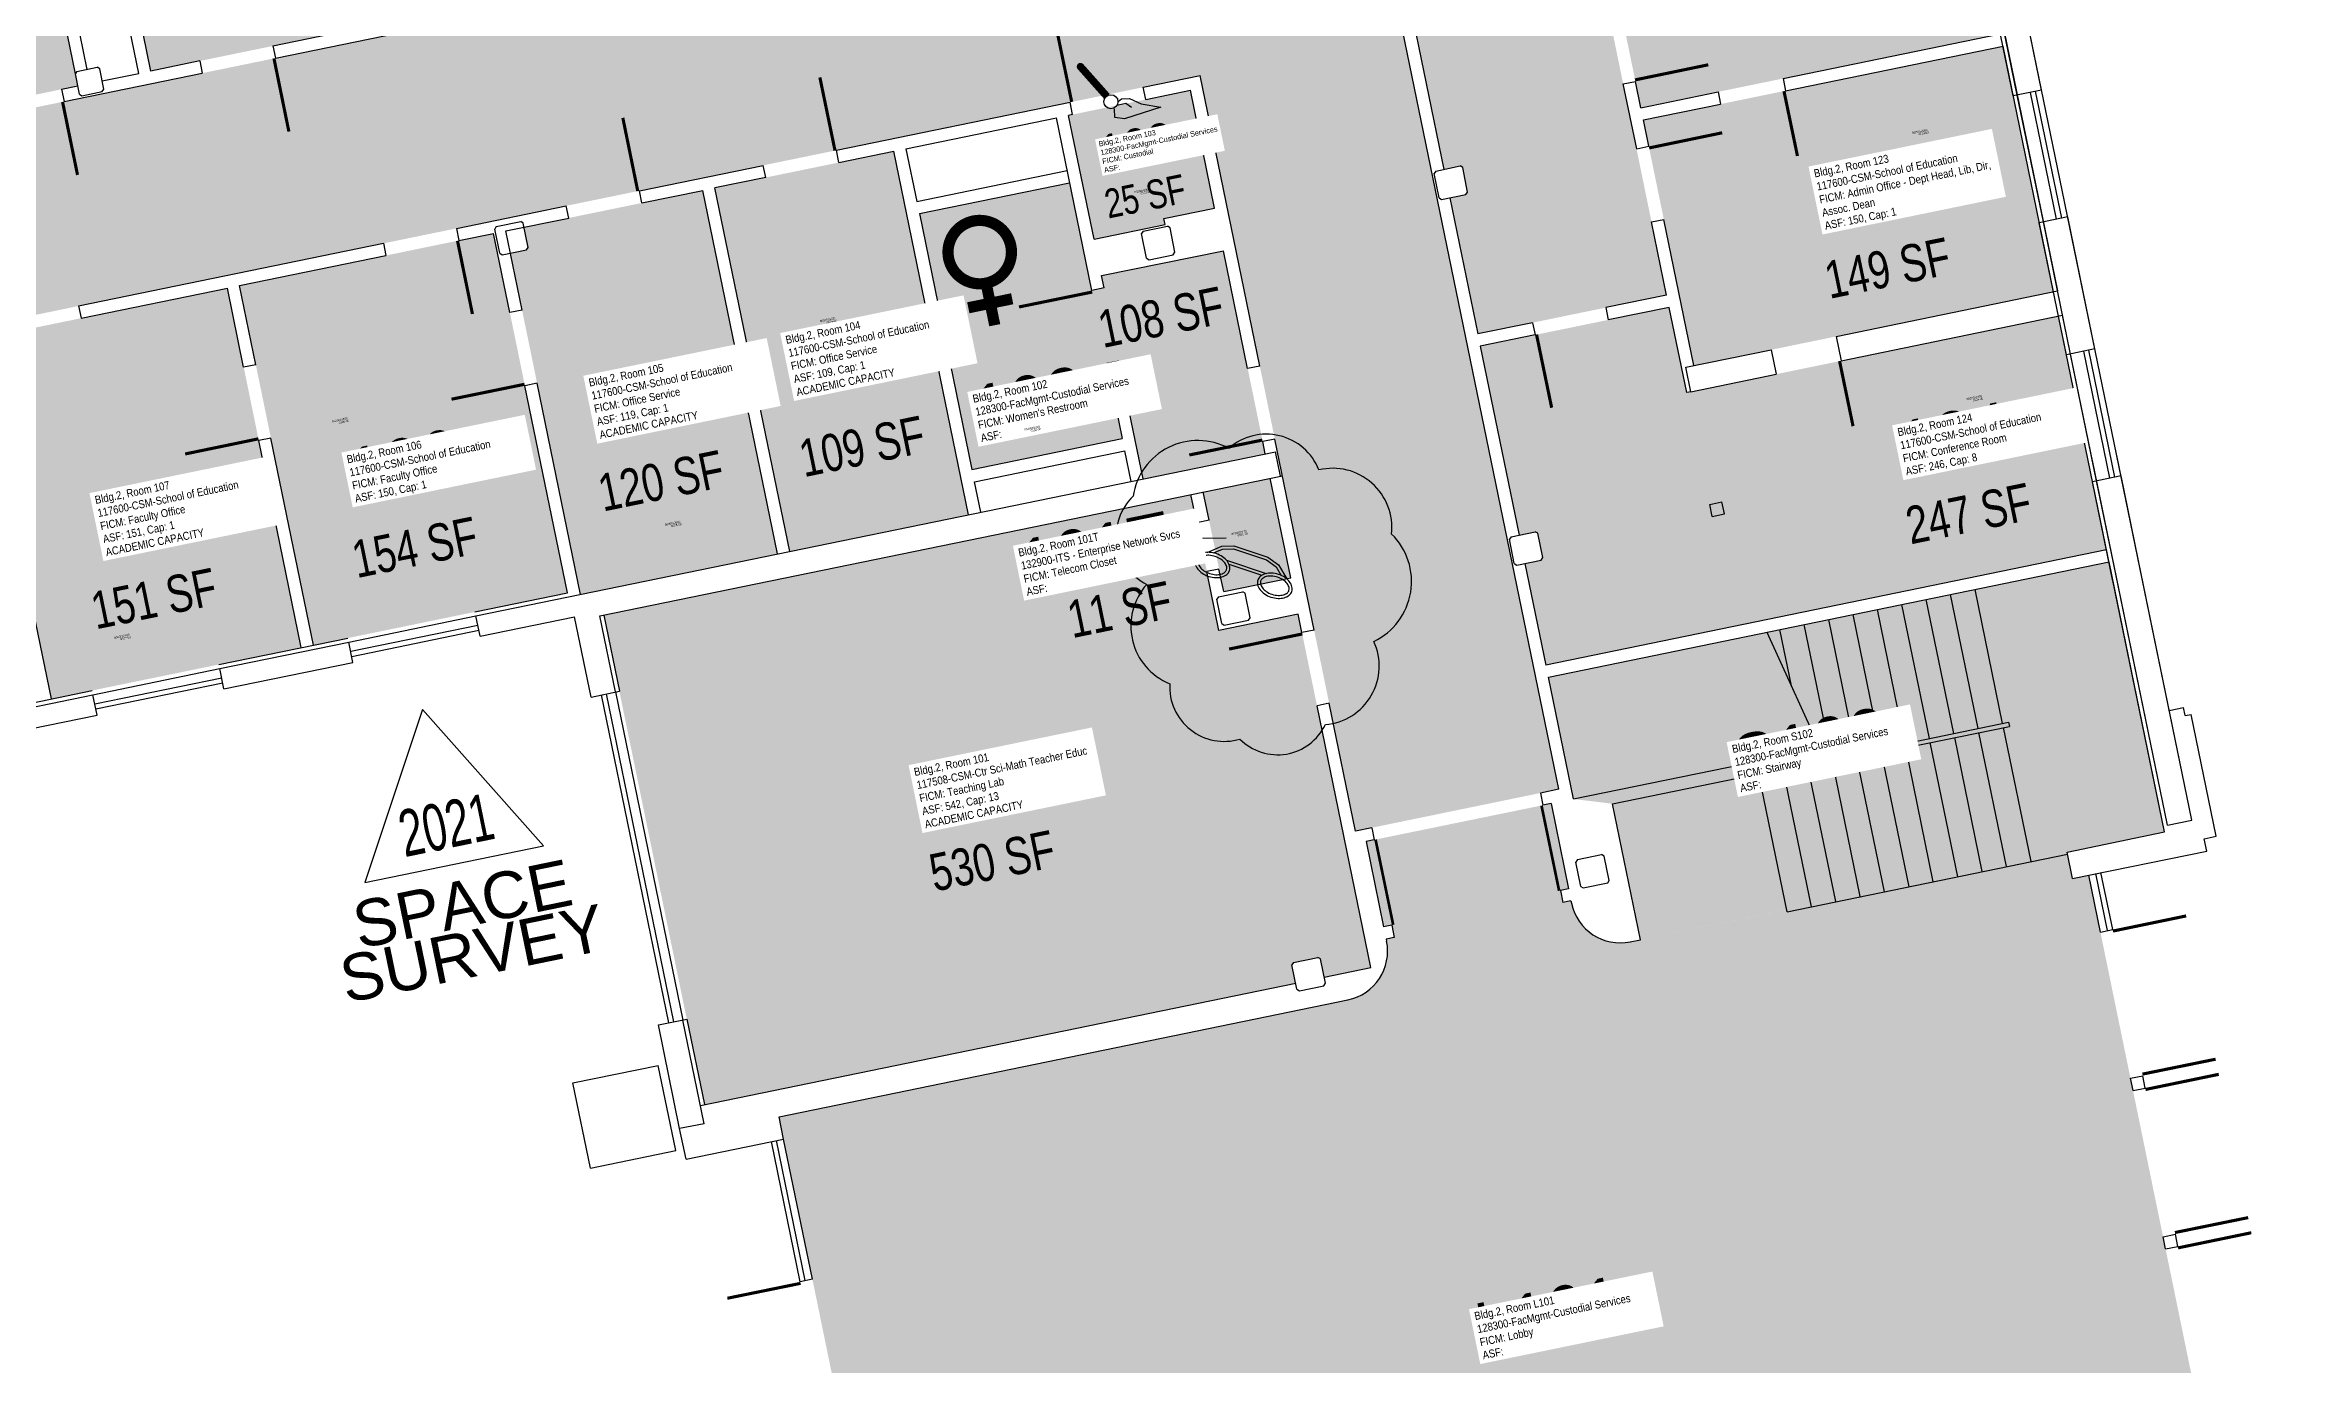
# Model space of a CAD drawing. Header units: inches. Extents: x 69199082 to 69201221, y 27671868 to 27674903.
# Drawn here: x 69199841 to 69200920, y 27673444 to 27674080 of the extents above; entities that cross this region are included whole.
import ezdxf
from ezdxf.enums import TextEntityAlignment as Align

# ---------------------------------------------------------------- set-up
doc = ezdxf.new("R2010")
doc.units = ezdxf.units.IN
doc.header["$LTSCALE"] = 100
doc.header["$MEASUREMENT"] = 0
doc.layers.get('0').update_dxf_attribs({"linetype": 'CONTINUOUS'})
for name, color, linetype in [('A-DOOR', 2, 'CONTINUOUS'), ('A-FLOR', 3, 'CONTINUOUS'), ('A-GLAZ', 1, 'CONTINUOUS'), ('A-IDEN-ICON', 4, 'CONTINUOUS'), ('A-IDEN-RNUM', 7, 'CONTINUOUS'), ('A-IDEN-SNUM', 4, 'CONTINUOUS'), ('A-IDEN-VNUM', 4, 'CONTINUOUS'), ('A-REV', 1, 'CONTINUOUS'), ('A-SITE', 3, 'CONTINUOUS'), ('A-WALL', 5, 'CONTINUOUS'), ('AREA-TEXT', 3, 'CONTINUOUS'), ('Rooms-Division-Color', 7, 'CONTINUOUS'), ('Rooms-Information', 7, 'CONTINUOUS')]:
    doc.layers.add(name, color=color, linetype=linetype)
doc.styles.add('Arial', font='arial.ttf')
doc.styles.add('CP_AREA', font='arial.ttf', dxfattribs={"height": 15})
doc.styles.add('CP_ROOMSNUMBER', font='arial.ttf', dxfattribs={"height": 1})
doc.styles.add('CP_ROOMVNUMBER', font='arial.ttf', dxfattribs={"width": 0.85, "height": 0.075})

# ---------------------------------------------------------------- blocks, each defined once
blk = doc.blocks.new('CPWOMEN')
at = {"const_width": 0.015}
blk.add_lwpolyline([(-0.0375, 0, 1), (0.0475, 0, 1)], format="xyb", close=True, dxfattribs=at)
for points in [[(0.005, -0.04), (0.005, -0.1)], [(-0.025, -0.07), (0.035, -0.07)]]:
    blk.add_lwpolyline(points, dxfattribs=at)
blk = doc.blocks.new('CPCUST')
for p, q in [((0.0262, -0.0408), (0.0446, -0.0406)), ((0.0297, -0.0341), (0.0376, -0.0302)), ((0.0376, -0.0302), (0.0533, -0.0324)), ((0.0446, -0.0406), (0.0543, -0.0505)), ((0.0533, -0.0324), (0.0745, -0.0479)), ((0.0171, -0.0639), (0.02, -0.0466)), ((0.0358, -0.0705), (0.0171, -0.0639)), ((0.1117, -0.0625), (0.0358, -0.0705)), ((0.0745, -0.0479), (0.1117, -0.0625))]:
    blk.add_line(p, q)
at = {"const_width": 0.015}
blk.add_lwpolyline([(-0.03, 0.05), (0.01, -0.0193)], dxfattribs=at)
at = {"const_width": 0.0075}
blk.add_lwpolyline([(-0.0332, 0.0481, 1), (-0.0268, 0.0519, 1)], format="xyb", close=True, dxfattribs=at)
blk.add_circle((0.0158, -0.0313), 0.0141)
blk = doc.blocks.new('Cpphone')
at = {"color": 0, "linetype": 'ByBlock'}
for p, q in [((0.0096, 0.0252), (-0.0196, -0.0252)), ((0.0169, 0.0279), (-0.0182, -0.0329))]:
    blk.add_line(p, q, dxfattribs=at)
for points in [[(0.0288, 0.0786, 0.139889), (0.0216, 0.0804, 0.107118), (0.0122, 0.0781, 0.079812), (0.0039, 0.0722, 0.067459), (-0.0035, 0.0626, 0.067459), (-0.008, 0.0515, 0.079812), (-0.009, 0.0413, 0.107118), (-0.0064, 0.032, 0.139889), (-0.0012, 0.0267, 0.139889), (0.0061, 0.0248, 0.107118), (0.0155, 0.0272, 0.079812), (0.0238, 0.0331, 0.067459), (0.0312, 0.0426, 0.067459), (0.0357, 0.0538, 0.079812), (0.0367, 0.0639, 0.107118), (0.034, 0.0732, 0.139889)], [(0.0263, 0.0743, 0.139889), (0.0218, 0.0754, 0.107118), (0.0144, 0.0736, 0.079812), (0.0074, 0.0686, 0.067459), (0.0008, 0.0601, 0.067459), (-0.0032, 0.0502, 0.079812), (-0.004, 0.0417, 0.107118), (-0.0019, 0.0344, 0.139889), (0.0013, 0.031, 0.139889), (0.0059, 0.0298, 0.107118), (0.0133, 0.0317, 0.079812), (0.0203, 0.0367, 0.067459), (0.0268, 0.0451, 0.067459), (0.0309, 0.055, 0.079812), (0.0317, 0.0636, 0.107118), (0.0296, 0.0709, 0.139889)], [(-0.0262, -0.0167, 0.139889), (-0.0334, -0.0148, 0.107118), (-0.0428, -0.0172, 0.079812), (-0.0511, -0.0231, 0.067459), (-0.0585, -0.0326, 0.067459), (-0.063, -0.0438, 0.079812), (-0.064, -0.0539, 0.107118), (-0.0614, -0.0632, 0.139889), (-0.0562, -0.0686, 0.139889), (-0.0489, -0.0704, 0.107118), (-0.0395, -0.0681, 0.079812), (-0.0312, -0.0622, 0.067459), (-0.0238, -0.0526, 0.067459), (-0.0193, -0.0415, 0.079812), (-0.0183, -0.0313, 0.107118), (-0.021, -0.022, 0.139889)], [(-0.0287, -0.021, 0.139889), (-0.0332, -0.0198, 0.107118), (-0.0406, -0.0217, 0.079812), (-0.0476, -0.0267, 0.067459), (-0.0542, -0.0351, 0.067459), (-0.0582, -0.045, 0.079812), (-0.059, -0.0536, 0.107118), (-0.0569, -0.0609, 0.139889), (-0.0537, -0.0643, 0.139889), (-0.0491, -0.0654, 0.107118), (-0.0417, -0.0636, 0.079812), (-0.0347, -0.0586, 0.067459), (-0.0282, -0.0501, 0.067459), (-0.0241, -0.0402, 0.079812), (-0.0233, -0.0317, 0.107118), (-0.0254, -0.0244, 0.139889)]]:
    blk.add_lwpolyline(points, format="xyb", close=True, dxfattribs=at)
for points in [[(0.0364, 0.0572), (0.0417, 0.0308), (0.0382, 0.0108), (0.0082, -0.0411), (-0.0083, -0.0558), (-0.0338, -0.0645)], [(0.0334, 0.047), (0.0366, 0.0307), (0.0334, 0.0126), (0.0043, -0.0379), (-0.0109, -0.0514), (-0.0265, -0.0567)]]:
    blk.add_lwpolyline(points, dxfattribs=at)
blk = doc.blocks.new('Space Revision')
at = {"layer": 'A-REV', "transparency": 16777216}
blk.add_lwpolyline([(0, 2.538), (-1.465, 0), (1.465, 0)], close=True, dxfattribs=at)
at = {"layer": 'A-REV', "transparency": 16777216, "insert": (0, -0.274), "char_height": 0.75, "attachment_point": 2, "line_spacing_factor": 0.65, "style": 'Arial'}
blk.add_mtext_dynamic_manual_height_columns('SPACE\\PSURVEY', width=1.2391, gutter_width=0.0182, heights=[0], dxfattribs=at)
at = {"layer": 'A-REV', "style": 'Arial', "flags": 1}
blk.add_attdef('UPDATES', text='', height=0.75, dxfattribs=at).set_placement((1.499, 1.084), align=Align.TOP_LEFT)
at = {"layer": 'A-REV', "transparency": 16777216, "style": 'Arial', "width": 0.65}
blk.add_attdef('YEAR', text='', height=0.75, dxfattribs=at).set_placement((0, 0.646), align=Align.MIDDLE_CENTER)

msp = doc.modelspace()

# ---------------------------------------------------------------- hatches: boundary and pattern name
at = {"layer": 'Rooms-Division-Color', "true_color": 0xadadad}
for points in [[(69200472.8, 27673700.7), (69200260, 27674736.1), (69200358, 27674756.2), (69200570.8, 27673720.9)], [(69199218.4, 27673922.7), (69200378.2, 27674161.1), (69200397.9, 27674065.1), (69199238.2, 27673826.7)], [(69200334.5, 27674045.9), (69200393.3, 27674058), (69200404.9, 27674001.2), (69200380.4, 27673996.2), (69200381, 27673993.2), (69200346.8, 27673986.2)], [(69200345.7, 27673961.5), (69200351.6, 27673962.7), (69200350.4, 27673968.6), (69200409.2, 27673980.6), (69200429.3, 27673882.7), (69200370.5, 27673870.6), (69200358.8, 27673927.4), (69200353, 27673926.2), (69200360.4, 27673890), (69200287.9, 27673875.1), (69200262.6, 27673998.5), (69200335, 27674013.4)], [(69200399.4, 27673864.3), (69200409.3, 27673816.3), (69200441.6, 27673822.9), (69200431.7, 27673870.9)], [(69200565.8, 27673775), (69200836.1, 27673830.5), (69200862.9, 27673700.3), (69200610.2, 27673648.3), (69200596.7, 27673713.9), (69200577.9, 27673716.2)]]:
    msp.add_hatch(color=253, dxfattribs=at).paths.add_polyline_path(points)
at = {"layer": 'Rooms-Division-Color', "true_color": 0xffe090}
for points in [[(69199828.1, 27674349.2), (69199550.9, 27674292.2), (69199609, 27674009.1), (69199676.6, 27674023), (69199675.4, 27674028.9), (69199676.2, 27674030.1), (69199686, 27674032.1), (69199687.2, 27674031.3), (69199688.4, 27674025.4), (69199856.9, 27674060.1), (69199855.7, 27674065.9), (69199854, 27674074.2), (69199849.6, 27674095.3), (69199846.4, 27674110.9), (69199843.6, 27674124.7), (69199873, 27674130.8)], [(69200463.5, 27674272.6), (69200554.6, 27674291.3), (69200622.8, 27673959.2), (69200531.8, 27673940.5), (69200518.3, 27674006.1), (69200526.1, 27674007.7), (69200526.9, 27674008.9), (69200524.5, 27674020.7), (69200523.3, 27674021.5), (69200515.4, 27674019.8), (69200481.8, 27674183.4), (69200489.7, 27674185), (69200490.4, 27674186.2), (69200488, 27674198), (69200486.8, 27674198.7), (69200479, 27674197.1)], [(69200586, 27674168.1), (69200759.4, 27674203.7), (69200783.8, 27674085.2), (69200610.4, 27674049.6)], [(69200611.6, 27674043.7), (69200785, 27674079.3), (69200809.3, 27673960.8), (69200636, 27673925.2)], [(69200164, 27674010.9), (69200250.2, 27674028.6), (69200286.3, 27673853.3), (69200200.1, 27673835.6)], [(69200065.4, 27673979.4), (69200073.2, 27673981), (69200074, 27673982.2), (69200072, 27673992), (69200158.2, 27674009.7), (69200194.2, 27673834.4), (69200099.2, 27673814.8)], [(69199934.8, 27673963.8), (69200057.3, 27673989), (69200092.9, 27673815.6), (69199970.5, 27673790.4)], [(69199808.5, 27673937.8), (69199929, 27673962.6), (69199964.6, 27673789.2), (69199844.1, 27673764.5)], [(69200533, 27673934.6), (69200624.1, 27673953.3), (69200632.5, 27673912.2), (69200811.8, 27673949.1), (69200834.9, 27673836.4), (69200564.6, 27673780.8), (69200554.5, 27673829.8), (69200562.3, 27673831.4), (69200563.1, 27673832.6), (69200560.7, 27673844.4), (69200559.5, 27673845.1), (69200551.7, 27673843.5)], [(69200110.4, 27673804.9), (69200393.5, 27673863.1), (69200396.3, 27673849.4), (69200401.2, 27673825.9), (69200407, 27673797.5), (69200445.2, 27673805.3), (69200480.2, 27673634.9), (69200457.7, 27673630.2), (69200455.9, 27673639.1), (69200454.7, 27673639.8), (69200443, 27673637.4), (69200442.2, 27673636.2), (69200444, 27673627.4), (69200158.9, 27673568.8)]]:
    msp.add_hatch(color=41, dxfattribs=at).paths.add_polyline_path(points)
at = {"layer": 'Rooms-Division-Color', "true_color": 0xfa003f}
msp.add_hatch(color=240, dxfattribs=at).paths.add_polyline_path([(69199860.7, 27674220.1), (69200004.7, 27674249.7), (69200036.1, 27674096.9), (69199892.1, 27674067.3)])
at = {"layer": 'Rooms-Division-Color', "true_color": 0xadadad}
h = msp.add_hatch(color=253, dxfattribs=at)
edge = h.paths.add_edge_path()
edge.add_line((69200567.1, 27673714), (69200575.5, 27673672.8))
edge.add_line((69200575.5, 27673672.8), (69200571.6, 27673672))
edge.add_line((69200571.6, 27673672), (69200572.8, 27673666.2))
edge.add_line((69200572.8, 27673666.2), (69200576.7, 27673667))
edge.add_line((69200576.7, 27673667), (69200576.9, 27673666))
edge.add_arc((69200600.5, 27673670.8), 24, 191.615, 281.615)
edge.add_line((69200605.3, 27673647.3), (69200815.9, 27673690.6))
edge.add_line((69200815.9, 27673690.6), (69200818.5, 27673677.9))
edge.add_line((69200818.5, 27673677.9), (69200826.3, 27673679.5))
edge.add_line((69200826.3, 27673679.5), (69200883.5, 27673401.3))
edge.add_line((69200883.5, 27673401.3), (69200875.7, 27673399.7))
edge.add_line((69200875.7, 27673399.7), (69200878.3, 27673386.9))
edge.add_line((69200878.3, 27673386.9), (69200512, 27673311.6))
edge.add_arc((69200516.8, 27673288.1), 24, 101.615, 191.615)
edge.add_line((69200493.3, 27673283.3), (69200493.5, 27673282.3))
edge.add_line((69200493.5, 27673282.3), (69200483.7, 27673280.3))
edge.add_line((69200483.7, 27673280.3), (69200484.9, 27673274.4))
edge.add_line((69200484.9, 27673274.4), (69200494.7, 27673276.4))
edge.add_line((69200494.7, 27673276.4), (69200503.1, 27673235.3))
edge.add_line((69200503.1, 27673235.3), (69200402.3, 27673214.6))
edge.add_line((69200402.3, 27673214.6), (69200393.8, 27673255.7))
edge.add_line((69200393.8, 27673255.7), (69200402.6, 27673257.5))
edge.add_line((69200402.6, 27673257.5), (69200401.4, 27673263.4))
edge.add_line((69200401.4, 27673263.4), (69200392.6, 27673261.6))
edge.add_line((69200392.6, 27673261.6), (69200392.4, 27673262.6))
edge.add_arc((69200368.9, 27673257.7), 24, 11.615, 101.615)
edge.add_line((69200364.1, 27673281.2), (69200257.3, 27673259.3))
edge.add_line((69200257.3, 27673259.3), (69200194.9, 27673562.9))
edge.add_line((69200194.9, 27673562.9), (69200469.1, 27673619.3))
edge.add_arc((69200464.3, 27673642.8), 24, 281.615, 371.615)
edge.add_line((69200487.8, 27673647.7), (69200487.6, 27673648.6))
edge.add_line((69200487.6, 27673648.6), (69200491.5, 27673649.4))
edge.add_line((69200491.5, 27673649.4), (69200490.3, 27673655.3))
edge.add_line((69200490.3, 27673655.3), (69200486.4, 27673654.5))
edge.add_line((69200486.4, 27673654.5), (69200477.9, 27673695.7))
edge.add_line((69200477.9, 27673695.7), (69200567.1, 27673714))

# ---------------------------------------------------------------- linework, layer by layer
at = {"layer": 'A-DOOR'}
for points in [[(69200607.6, 27674063, 1.5, 1.5, 0), (69200642.9, 27674070.3, 0, 0, 0), (69200642.7, 27674071, 0, 0, 0.414214), (69200599.1, 27674097.3, 0, 0, 0.414214)], [(69200336, 27674052.4, 1.5, 1.5, 0), (69200328.7, 27674087.6, 0, 0, 0), (69200329.5, 27674087.8, 0, 0, -0.414214), (69200370.8, 27674058, 0, 0, -0.414214)], [(69199951.4, 27674073.4, 1.5, 1.5, 0), (69199958.6, 27674038.1, 0, 0, 0), (69199957.9, 27674038, 0, 0, -0.414214), (69199916.5, 27674067.7, 0, 0, -0.414214)], [(69200221.9, 27674028.9, 1.5, 1.5, 0), (69200214.6, 27674064.2, 0, 0, 0), (69200213.9, 27674064, 0, 0, 0.414214), (69200187.6, 27674020.4, 0, 0, 0.414214)], [(69199849.5, 27674052.4, 1.5, 1.5, 0), (69199856.7, 27674017.2, 0, 0, 0), (69199856, 27674017, 0, 0, -0.414214), (69199814.7, 27674046.8, 0, 0, -0.414214)], [(69200679.4, 27674057.6, 1.5, 1.5, 0), (69200685.9, 27674026.3, 0, 0, 0), (69200686.6, 27674026.4, 0, 0, -0.414214), (69200648.8, 27674051.3, 0, 0, -0.414214)], [(69200126.8, 27674009.4, 1.5, 1.5, 0), (69200119.6, 27674044.7, 0, 0, 0), (69200118.9, 27674044.5, 0, 0, 0.414214), (69200092.6, 27674000.8, 0, 0, 0.414214)], [(69200614.4, 27674030.2, 1.5, 1.5, 0), (69200649.6, 27674037.5, 0, 0, 0), (69200649.8, 27674036.7, 0, 0, -0.414214), (69200620, 27673995.4, 0, 0, -0.414214)], [(69200039.9, 27673985.4, 1.5, 1.5, 0), (69200047.1, 27673950.1, 0, 0, 0), (69200046.4, 27673950, 0, 0, -0.414214), (69200005.1, 27673979.8, 0, 0, -0.414214)], [(69200345.9, 27673960.7, 1.5, 1.5, 0), (69200310.6, 27673953.5, 0, 0, 0), (69200310.8, 27673952.8, 0, 0, 0.414214), (69200354.4, 27673926.5, 0, 0, 0.414214)], [(69199823.9, 27673941, 1.5, 1.5, 0), (69199831.2, 27673905.7, 0, 0, 0), (69199831.9, 27673905.9, 0, 0, 0.414214), (69199858.1, 27673949.6, 0, 0, 0.414214)], [(69200072.2, 27673916.2, 1.5, 1.5, 0), (69200037, 27673909, 0, 0, 0), (69200036.8, 27673909.7, 0, 0, -0.414214), (69200066.6, 27673951.1, 0, 0, -0.414214)], [(69200560.1, 27673940.2, 1.5, 1.5, 0), (69200567.4, 27673904.9, 0, 0, 0), (69200568.1, 27673905.1, 0, 0, 0.414214), (69200594.4, 27673948.8, 0, 0, 0.414214)], [(69199943.9, 27673889.9, 1.5, 1.5, 0), (69199908.6, 27673882.6, 0, 0, 0), (69199908.5, 27673883.3, 0, 0, -0.414214), (69199938.3, 27673924.7, 0, 0, -0.414214)], [(69200427.9, 27673889.3, 1.5, 1.5, 0), (69200392.7, 27673882.1, 0, 0, 0), (69200392.5, 27673882.8, 0, 0, -0.414214), (69200422.3, 27673924.1, 0, 0, -0.414214)], [(69200706.2, 27673927.4, 1.5, 1.5, 0), (69200712.7, 27673896, 0, 0, 0), (69200713.4, 27673896.2, 0, 0, -0.414214), (69200675.6, 27673921.1, 0, 0, -0.414214)], [(69200396.5, 27673848.6, 1.5, 1.5, 0), (69200373, 27673843.8, 0, 0, 0), (69200372.8, 27673844.5, 0, 0, 0.414214), (69200401.2, 27673825.9, 0, 0, 0.414214)], [(69200447.2, 27673795.8, 1.5, 1.5, 0), (69200411.9, 27673788.5, 0, 0, 0), (69200412.1, 27673787.8, 0, 0, 0.414214), (69200455.7, 27673761.5, 0, 0, 0.414214)], [(69200482.5, 27673696.6, 1.31, 1.31, 0), (69200491, 27673655.5, 0, 0, 0), (69200490.3, 27673655.3, 0, 0, 0.414214), (69200523, 27673704.9, 0, 0, 0.414214)], [(69200562.5, 27673713, 1.31, 1.31, 0), (69200571, 27673671.9, 0, 0, 0), (69200571.6, 27673672, 0, 0, -0.414214), (69200522, 27673704.7, 0, 0, -0.414214)], [(69200838, 27673652.5, 1.5, 1.5, 0), (69200873.3, 27673659.8, 0, 0, 0), (69200873.4, 27673659, 0, 0, -0.414214), (69200843.6, 27673617.7, 0, 0, -0.414214)], [(69200852.2, 27673583.5, 1.5, 1.5, 0), (69200887.5, 27673590.7, 0, 0, 0), (69200887.3, 27673591.4, 0, 0, 0.414214), (69200843.6, 27673617.7, 0, 0, 0.414214)], [(69200853.7, 27673576.1, 1.5, 1.5, 0), (69200889, 27673583.4, 0, 0, 0), (69200889.1, 27673582.6, 0, 0, -0.414214), (69200859.3, 27673541.3, 0, 0, -0.414214)], [(69200867.9, 27673507.1, 1.5, 1.5, 0), (69200903.2, 27673514.3, 0, 0, 0), (69200903, 27673515, 0, 0, 0.414214), (69200859.3, 27673541.3, 0, 0, 0.414214)], [(69200869.4, 27673499.7, 1.5, 1.5, 0), (69200904.7, 27673507, 0, 0, 0), (69200904.8, 27673506.2, 0, 0, -0.414214), (69200875, 27673464.9, 0, 0, -0.414214)], [(69200205.3, 27673482.6, 1.5, 1.5, 0), (69200170, 27673475.4, 0, 0, 0), (69200170.1, 27673474.7, 0, 0, 0.414214), (69200213.8, 27673448.4, 0, 0, 0.414214)], [(69200883.6, 27673430.7, 1.5, 1.5, 0), (69200918.9, 27673437.9, 0, 0, 0), (69200918.7, 27673438.6, 0, 0, 0.414214), (69200875, 27673464.9, 0, 0, 0.414214)], [(69200219.4, 27673413.6, 1.5, 1.5, 0), (69200184.2, 27673406.3, 0, 0, 0), (69200184, 27673407.1, 0, 0, -0.414214), (69200213.8, 27673448.4, 0, 0, -0.414214)]]:
    msp.add_lwpolyline(points, format="xyseb", dxfattribs=at)
at = {"layer": 'A-FLOR'}
for p, q in [((69200773, 27673750.2), (69200759.7, 27673814.8)), ((69200784.8, 27673752.6), (69200771.5, 27673817.2)), ((69200714.2, 27673738.1), (69200701, 27673802.7)), ((69200726, 27673740.5), (69200712.7, 27673805.2)), ((69200737.7, 27673742.9), (69200724.5, 27673807.6)), ((69200749.5, 27673745.3), (69200736.2, 27673810)), ((69200761.3, 27673747.8), (69200748, 27673812.4)), ((69200671.2, 27673796.6), (69200699.3, 27673735)), ((69200683, 27673770.7), (69200677.4, 27673797.9)), ((69200702.5, 27673735.7), (69200689.2, 27673800.3)), ((69200667.6, 27673726.5), (69200788.1, 27673751.2)), ((69200699.3, 27673735), (69200787.7, 27673753.2)), ((69200786.7, 27673683.6), (69200773.4, 27673748.2)), ((69200798.5, 27673686), (69200785.2, 27673750.6)), ((69200787.7, 27673753.2), (69200788.1, 27673751.2)), ((69200577.9, 27673716.2), (69200696.7, 27673740.6)), ((69200739.7, 27673673.9), (69200726.4, 27673738.6)), ((69200751.4, 27673676.3), (69200738.2, 27673741)), ((69200763.2, 27673678.7), (69200749.9, 27673743.4)), ((69200774.9, 27673681.2), (69200761.7, 27673745.8)), ((69200596.7, 27673713.9), (69200699.3, 27673735)), ((69200692.7, 27673664.2), (69200679.4, 27673728.9)), ((69200704.4, 27673666.7), (69200691.1, 27673731.3)), ((69200716.2, 27673669.1), (69200702.9, 27673733.7)), ((69200727.9, 27673671.5), (69200714.6, 27673736.1)), ((69200680.9, 27673661.8), (69200667.6, 27673726.5)), ((69200610.2, 27673648.3), (69200596.7, 27673713.9)), ((69200680.9, 27673661.8), (69200816.1, 27673689.6))]:
    msp.add_line(p, q, dxfattribs=at)
at = {"layer": 'A-GLAZ'}
for p, q in [((69200804.5, 27673994.5), (69200791.9, 27674055.7)), ((69200810.8, 27673995.8), (69200798.2, 27674057)), ((69200813.3, 27673996.3), (69200800.7, 27674057.5)), ((69200836.5, 27673870.9), (69200823.9, 27673932.2)), ((69200838.9, 27673871.4), (69200826.4, 27673932.7)), ((69200830.1, 27673869.6), (69200817.5, 27673930.8)), ((69199987.5, 27673791.9), (69200048.7, 27673804.5)), ((69199988.4, 27673787.5), (69200049.7, 27673800.1)), ((69199988.9, 27673785), (69200050.2, 27673797.6)), ((69199864.1, 27673766.5), (69199925.3, 27673779.1)), ((69199865, 27673762.1), (69199926.2, 27673774.7)), ((69199865.5, 27673759.7), (69199926.7, 27673772.2)), ((69200109.2, 27673766.4), (69200141.7, 27673608.2)), ((69200111.6, 27673766.9), (69200144.1, 27673608.7)), ((69200116, 27673767.8), (69200148.5, 27673609.6)), ((69200832, 27673652), (69200826.3, 27673679.5)), ((69200835.4, 27673652.7), (69200829.8, 27673680.2)), ((69200837.9, 27673653.2), (69200832.2, 27673680.7)), ((69200847.7, 27673575.6), (69200846.5, 27673581.5)), ((69200853.6, 27673576.8), (69200852.4, 27673582.7)), ((69200205.1, 27673483.4), (69200191.2, 27673551)), ((69200207.5, 27673483.9), (69200193.7, 27673551.5)), ((69200211, 27673484.6), (69200197.1, 27673552.2)), ((69200863.4, 27673499.2), (69200862.2, 27673505.1)), ((69200869.3, 27673500.4), (69200868.1, 27673506.3))]:
    msp.add_line(p, q, dxfattribs=at)
at = {"layer": 'A-IDEN-VNUM'}
msp.add_lwpolyline([(69200381.7, 27673841.8), (69200410.4, 27673842.1)], dxfattribs=at)
at = {"layer": 'A-REV'}
msp.add_lwpolyline([(69200365.6, 27673862.2, 0.520567), (69200372.2, 27673819.7, 0.520567), (69200383.3, 27673771.8, 0.520567), (69200417.1, 27673745.1, 0.520567), (69200458.3, 27673752.1, 0.520567), (69200481.7, 27673792.2, 0.520567), (69200490.2, 27673844, 0.520567), (69200455.2, 27673874.9, 0.520567), (69200411.8, 27673885.3, 0.520567)], format="xyb", close=True, dxfattribs=at)
at = {"layer": 'A-SITE'}
for p, q in [((69200095.5, 27673579.3), (69200136.7, 27673587.7)), ((69200145.1, 27673546.6), (69200136.7, 27673587.7)), ((69200104, 27673538.1), (69200095.5, 27673579.3)), ((69200104, 27673538.1), (69200145.1, 27673546.6))]:
    msp.add_line(p, q, dxfattribs=at)
at = {"layer": 'A-WALL'}
for p, q in [((69200876, 27673706), (69200646.3, 27674823.6)), ((69200637, 27674809.5), (69200811.3, 27673961.2)), ((69199886.2, 27674066.1), (69199866.7, 27674161.1)), ((69199892.1, 27674067.3), (69199872.6, 27674162.3)), ((69199952.1, 27674073.5), (69200378.2, 27674161.1)), ((69199855.7, 27674065.9), (69199843.6, 27674124.7)), ((69199861.3, 27674068.1), (69199850.7, 27674120)), ((69200789.9, 27674055.3), (69200776.8, 27674119)), ((69200791.9, 27674055.7), (69200778.8, 27674119.4)), ((69200803.6, 27674058.1), (69200790.5, 27674121.8)), ((69200570.8, 27673720.9), (69200491.2, 27674107.8)), ((69200497.1, 27674109), (69200515.4, 27674019.8)), ((69199950.9, 27674079.4), (69200036.1, 27674096.9)), ((69200679, 27674063.7), (69200783.8, 27674085.2)), ((69199915.6, 27674072.2), (69199892.1, 27674067.3)), ((69199915.6, 27674072.2), (69199916.8, 27674066.3)), ((69199950.9, 27674079.4), (69199952.1, 27674073.5)), ((69200680.2, 27674057.8), (69200785, 27674079.3)), ((69200809.3, 27673960.8), (69200785, 27674079.3)), ((69199850.2, 27674052.6), (69199916.8, 27674066.3)), ((69199856.4, 27674067.1), (69199855.7, 27674065.9)), ((69199857.7, 27674056.2), (69199855.7, 27674065.9)), ((69199856.4, 27674067.1), (69199866.2, 27674069.1)), ((69199867.4, 27674068.4), (69199866.2, 27674069.1)), ((69199869.4, 27674058.6), (69199867.4, 27674068.4)), ((69199868.6, 27674062.5), (69199886.2, 27674066.1)), ((69200370.5, 27674059.5), (69200397.9, 27674065.1)), ((69200426.7, 27673925), (69200397.9, 27674065.1)), ((69200601.9, 27674061.1), (69200607.8, 27674062.3)), ((69200608.4, 27674029.8), (69200601.9, 27674061.1)), ((69200610.4, 27674049.6), (69200607.8, 27674062.3)), ((69200679, 27674063.7), (69200680.2, 27674057.8)), ((69199849, 27674058.5), (69199856.9, 27674060.1)), ((69199849, 27674058.5), (69199850.2, 27674052.6)), ((69199857.7, 27674056.2), (69199858.8, 27674055.4)), ((69199858.8, 27674055.4), (69199868.6, 27674057.4)), ((69199868.6, 27674057.4), (69199869.4, 27674058.6)), ((69200222.6, 27674029.1), (69200335.2, 27674052.2)), ((69200336.4, 27674046.3), (69200335.2, 27674052.2)), ((69200371.7, 27674053.6), (69200370.5, 27674059.5)), ((69200371.7, 27674053.6), (69200393.3, 27674058)), ((69200404.9, 27674001.2), (69200393.3, 27674058)), ((69200610.4, 27674049.6), (69200647.6, 27674057.2)), ((69200611.6, 27674043.7), (69200648.8, 27674051.3)), ((69200647.6, 27674057.2), (69200648.8, 27674051.3)), ((69200803.6, 27674058.1), (69200789.9, 27674055.3)), ((69200256.1, 27674029.8), (69200328.6, 27674044.7)), ((69200345.7, 27673961.5), (69200328.6, 27674044.7)), ((69200336.4, 27674046.3), (69200334.5, 27674045.9)), ((69200346.8, 27673986.2), (69200334.5, 27674045.9)), ((69200614.2, 27674031), (69200611.6, 27674043.7)), ((69200223.8, 27674023.2), (69200222.6, 27674029.1)), ((69200223.8, 27674023.2), (69200250.2, 27674028.6)), ((69200286.3, 27673853.3), (69200250.2, 27674028.6)), ((69200256.1, 27674029.8), (69200261.4, 27674004.4)), ((69200608.4, 27674029.8), (69200614.2, 27674031)), ((69200127.6, 27674009.5), (69200187.3, 27674021.8)), ((69200188.5, 27674015.9), (69200187.3, 27674021.8)), ((69200261.4, 27674004.4), (69200333.8, 27674019.3)), ((69200511.5, 27674019), (69200510.7, 27674017.9)), ((69200513.2, 27674006.1), (69200510.7, 27674017.9)), ((69200511.5, 27674019), (69200523.3, 27674021.5)), ((69200524.5, 27674020.7), (69200523.3, 27674021.5)), ((69200526.9, 27674008.9), (69200524.5, 27674020.7)), ((69200128.8, 27674003.7), (69200127.6, 27674009.5)), ((69200128.8, 27674003.7), (69200158.2, 27674009.7)), ((69200194.2, 27673834.4), (69200158.2, 27674009.7)), ((69200188.5, 27674015.9), (69200164, 27674010.9)), ((69200200.1, 27673835.6), (69200164, 27674010.9)), ((69200262.6, 27673998.5), (69200335, 27674013.4)), ((69200514.3, 27674005.3), (69200526.1, 27674007.7)), ((69200526.1, 27674007.7), (69200526.9, 27674008.9)), ((69200039.4, 27673991.4), (69200092.3, 27674002.3)), ((69200063.2, 27673990.2), (69200093.5, 27673996.4)), ((69200093.5, 27673996.4), (69200092.3, 27674002.3)), ((69200262.6, 27673998.5), (69200287.9, 27673875.1)), ((69200380.4, 27673996.2), (69200404.9, 27674001.2)), ((69200381, 27673993.2), (69200380.4, 27673996.2)), ((69200513.2, 27674006.1), (69200514.3, 27674005.3)), ((69200518.3, 27674006.1), (69200531.8, 27673940.5)), ((69200816.2, 27673996.9), (69200802.5, 27673994.1)), ((69200829.3, 27673933.3), (69200816.2, 27673996.9)), ((69200039.4, 27673991.4), (69200040.6, 27673985.5)), ((69200040.6, 27673985.5), (69200057.3, 27673989)), ((69200065.1, 27673950.8), (69200057.3, 27673989)), ((69200058.6, 27673992.3), (69200057.9, 27673991.1)), ((69200060.3, 27673979.4), (69200057.9, 27673991.1)), ((69200058.6, 27673992.3), (69200070.4, 27673994.7)), ((69200071, 27673952), (69200063.2, 27673990.2)), ((69200071.6, 27673993.9), (69200070.4, 27673994.7)), ((69200074, 27673982.2), (69200071.6, 27673993.9)), ((69200346.8, 27673986.2), (69200381, 27673993.2)), ((69200370.5, 27673990), (69200369.7, 27673988.9)), ((69200372.1, 27673977.1), (69200369.7, 27673988.9)), ((69200370.5, 27673990), (69200382.2, 27673992.5)), ((69200383.4, 27673991.7), (69200382.2, 27673992.5)), ((69200385.8, 27673979.9), (69200383.4, 27673991.7)), ((69200615.6, 27673994.5), (69200621.5, 27673995.7)), ((69200622.8, 27673959.2), (69200615.6, 27673994.5)), ((69200636, 27673925.2), (69200621.5, 27673995.7)), ((69200815.6, 27673930.4), (69200802.5, 27673994.1)), ((69200817.5, 27673930.8), (69200804.5, 27673994.5)), ((69199857.2, 27673954), (69200004.2, 27673984.2)), ((69199934.8, 27673963.8), (69200005.4, 27673978.3)), ((69200004.2, 27673984.2), (69200005.4, 27673978.3)), ((69200060.3, 27673979.4), (69200061.5, 27673978.6)), ((69200061.5, 27673978.6), (69200073.2, 27673981)), ((69200073.2, 27673981), (69200074, 27673982.2)), ((69200350.4, 27673968.6), (69200409.2, 27673980.6)), ((69200372.1, 27673977.1), (69200373.3, 27673976.3)), ((69200373.3, 27673976.3), (69200385, 27673978.7)), ((69200385, 27673978.7), (69200385.8, 27673979.9)), ((69200420.8, 27673923.8), (69200409.2, 27673980.6)), ((69199942.7, 27673925.6), (69199934.8, 27673963.8)), ((69200351.6, 27673962.7), (69200350.4, 27673968.6)), ((69199857.2, 27673954), (69199858.4, 27673948.1)), ((69199858.4, 27673948.1), (69199929, 27673962.6)), ((69199936.8, 27673924.4), (69199929, 27673962.6)), ((69200351.6, 27673962.7), (69200345.7, 27673961.5)), ((69200622.8, 27673959.2), (69200593.5, 27673953.2)), ((69200593.5, 27673953.2), (69200594.7, 27673947.3)), ((69200624.1, 27673953.3), (69200594.7, 27673947.3)), ((69200632.5, 27673912.2), (69200624.1, 27673953.3)), ((69200704.5, 27673939.3), (69200811.3, 27673961.2)), ((69200071, 27673952), (69200065.1, 27673950.8)), ((69200558.2, 27673945.9), (69200531.8, 27673940.5)), ((69200558.2, 27673945.9), (69200559.4, 27673940.1)), ((69200707, 27673927.5), (69200813.7, 27673949.5)), ((69200862.9, 27673700.3), (69200811.8, 27673949.1)), ((69200864.3, 27673703.6), (69200813.7, 27673949.5)), ((69200559.4, 27673940.1), (69200533, 27673934.6)), ((69200533, 27673934.6), (69200551.7, 27673843.5)), ((69200632.1, 27673924.4), (69200673.2, 27673932.8)), ((69200673.2, 27673932.8), (69200675.6, 27673921.1)), ((69200704.5, 27673939.3), (69200707, 27673927.5)), ((69200829.3, 27673933.3), (69200815.6, 27673930.4)), ((69199942.7, 27673925.6), (69199936.8, 27673924.4)), ((69200358.8, 27673927.4), (69200353, 27673926.2)), ((69200353, 27673926.2), (69200360.4, 27673890)), ((69200370.5, 27673870.6), (69200358.8, 27673927.4)), ((69200426.7, 27673925), (69200420.8, 27673923.8)), ((69200634.5, 27673912.6), (69200632.1, 27673924.4)), ((69200634.5, 27673912.6), (69200675.6, 27673921.1)), ((69200078.3, 27673916.7), (69200072.4, 27673915.5)), ((69200092.9, 27673815.6), (69200072.4, 27673915.5)), ((69200099.2, 27673814.8), (69200078.3, 27673916.7)), ((69200634.5, 27673912.6), (69200632.5, 27673912.2)), ((69199949.9, 27673890.3), (69199944.1, 27673889.1)), ((69199964.6, 27673789.2), (69199944.1, 27673889.1)), ((69199970.5, 27673790.4), (69199949.9, 27673890.3)), ((69200287.9, 27673875.1), (69200360.4, 27673890)), ((69200434, 27673889.8), (69200428.1, 27673888.6)), ((69200429.3, 27673882.7), (69200428.1, 27673888.6)), ((69200452.9, 27673797.7), (69200434, 27673889.8)), ((69200048.7, 27673804.5), (69200434.2, 27673883.7)), ((69200289.1, 27673869.2), (69200361.6, 27673884.1)), ((69200364.6, 27673869.4), (69200361.6, 27673884.1)), ((69200436.6, 27673871.9), (69200434.2, 27673883.7)), ((69200864.3, 27673703.6), (69200828.1, 27673879.4)), ((69200876, 27673706), (69200839.9, 27673881.8)), ((69200108.5, 27673804.5), (69200437.6, 27673872.1)), ((69200292.2, 27673854.5), (69200289.1, 27673869.2)), ((69200441.6, 27673822.9), (69200431.7, 27673870.9)), ((69200841.9, 27673872), (69200828.2, 27673869.2)), ((69200838, 27673821.2), (69200828.2, 27673869.2)), ((69200840, 27673821.6), (69200830.1, 27673869.6)), ((69200851.8, 27673824), (69200841.9, 27673872)), ((69199844.1, 27673764.5), (69199823.6, 27673864.4)), ((69200396.3, 27673849.4), (69200393.5, 27673863.1)), ((69200402.2, 27673850.6), (69200399.4, 27673864.3)), ((69200643.6, 27673858.3), (69200649.5, 27673859.5)), ((69200644.8, 27673852.5), (69200643.6, 27673858.3)), ((69200650.7, 27673853.7), (69200649.5, 27673859.5)), ((69200402.2, 27673850.6), (69200396.3, 27673849.4)), ((69200547.8, 27673842.7), (69200559.5, 27673845.1)), ((69200560.7, 27673844.4), (69200559.5, 27673845.1)), ((69200644.8, 27673852.5), (69200650.7, 27673853.7)), ((69200547.8, 27673842.7), (69200547, 27673841.5)), ((69200549.4, 27673829.8), (69200547, 27673841.5)), ((69200563.1, 27673832.6), (69200560.7, 27673844.4)), ((69200834.9, 27673836.4), (69200564.6, 27673780.8)), ((69200407, 27673827.1), (69200401.2, 27673825.9)), ((69200407, 27673797.5), (69200401.2, 27673825.9)), ((69200409.3, 27673816.3), (69200407, 27673827.1)), ((69200549.4, 27673829.8), (69200550.6, 27673829)), ((69200550.6, 27673829), (69200562.3, 27673831.4)), ((69200554.5, 27673829.8), (69200564.6, 27673780.8)), ((69200562.3, 27673831.4), (69200563.1, 27673832.6)), ((69200565.8, 27673775), (69200836.1, 27673830.5)), ((69200862.9, 27673700.3), (69200836.1, 27673830.5)), ((69200048.3, 27673806.4), (69200092.9, 27673815.6)), ((69200406.7, 27673813.7), (69200405.9, 27673812.6)), ((69200406.7, 27673813.7), (69200418.5, 27673816.1)), ((69200409.3, 27673816.3), (69200441.6, 27673822.9)), ((69200419.7, 27673815.4), (69200418.5, 27673816.1)), ((69200422.1, 27673803.6), (69200419.7, 27673815.4)), ((69200050.8, 27673794.7), (69200048.7, 27673804.5)), ((69200050.8, 27673794.7), (69200096.3, 27673804)), ((69200104.3, 27673765.3), (69200096.3, 27673804)), ((69200116, 27673767.8), (69200108.5, 27673804.5)), ((69200110.4, 27673804.9), (69200118, 27673768.2)), ((69200408.4, 27673800.8), (69200405.9, 27673812.6)), ((69200445.2, 27673805.3), (69200407, 27673797.5)), ((69200409.5, 27673800), (69200421.3, 27673802.4)), ((69200421.3, 27673802.4), (69200422.1, 27673803.6)), ((69200447, 27673796.5), (69200445.2, 27673805.3)), ((69199924.9, 27673781.1), (69199987.1, 27673793.8)), ((69199925.3, 27673779.1), (69199987.5, 27673791.9)), ((69199989.5, 27673782.1), (69199987.5, 27673791.9)), ((69200408.4, 27673800.8), (69200409.5, 27673800)), ((69200452.9, 27673797.7), (69200447, 27673796.5)), ((69199927.3, 27673769.3), (69199989.5, 27673782.1)), ((69199927.3, 27673769.3), (69199925.3, 27673779.1)), ((69200577.9, 27673716.2), (69200565.8, 27673775)), ((69199801.5, 27673755.7), (69199863.7, 27673768.5)), ((69199801.9, 27673753.7), (69199864.1, 27673766.5)), ((69199866.1, 27673756.7), (69199864.1, 27673766.5)), ((69200104.3, 27673765.3), (69200118, 27673768.2)), ((69200460.1, 27673762.4), (69200454.3, 27673761.2)), ((69200480.2, 27673634.9), (69200454.3, 27673761.2)), ((69200472.8, 27673700.7), (69200460.1, 27673762.4)), ((69200865.1, 27673758.9), (69200872, 27673760.3)), ((69200872.8, 27673756.4), (69200872, 27673760.3)), ((69199803.9, 27673743.9), (69199866.1, 27673756.7)), ((69200872.8, 27673756.4), (69200875.7, 27673757)), ((69200887.8, 27673698.2), (69200875.7, 27673757)), ((69200570.8, 27673720.9), (69200562, 27673719)), ((69200562, 27673719), (69200563.2, 27673713.2)), ((69200567.1, 27673714), (69200563.2, 27673713.2)), ((69200567.1, 27673714), (69200575.5, 27673672.8)), ((69200864.3, 27673703.6), (69200876, 27673706)), ((69200480.7, 27673702.3), (69200472.8, 27673700.7)), ((69200481.9, 27673696.5), (69200477.9, 27673695.7)), ((69200477.9, 27673695.7), (69200486.4, 27673654.5)), ((69200480.7, 27673702.3), (69200481.9, 27673696.5)), ((69200815.9, 27673690.6), (69200862.9, 27673700.3)), ((69200881.9, 27673697), (69200887.8, 27673698.2)), ((69200883.2, 27673691.1), (69200881.9, 27673697)), ((69200579.8, 27673687), (69200579, 27673685.8)), ((69200581.4, 27673674), (69200579, 27673685.8)), ((69200579.8, 27673687), (69200591.5, 27673689.4)), ((69200592.7, 27673688.6), (69200591.5, 27673689.4)), ((69200595.1, 27673676.9), (69200592.7, 27673688.6)), ((69200818.5, 27673677.9), (69200815.9, 27673690.6)), ((69200818.5, 27673677.9), (69200883.2, 27673691.1)), ((69200575.5, 27673672.8), (69200571.6, 27673672)), ((69200581.4, 27673674), (69200582.6, 27673673.3)), ((69200582.6, 27673673.3), (69200594.4, 27673675.7)), ((69200594.4, 27673675.7), (69200595.1, 27673676.9)), ((69200571.6, 27673672), (69200572.8, 27673666.2)), ((69200576.7, 27673667), (69200572.8, 27673666.2)), ((69200576.7, 27673667), (69200576.9, 27673666)), ((69200490.3, 27673655.3), (69200486.4, 27673654.5)), ((69200490.3, 27673655.3), (69200491.5, 27673649.4)), ((69200832, 27673652), (69200837.9, 27673653.2)), ((69200491.5, 27673649.4), (69200487.6, 27673648.6)), ((69200487.6, 27673648.6), (69200487.8, 27673647.7)), ((69200605.3, 27673647.3), (69200610.2, 27673648.3)), ((69200443, 27673637.4), (69200442.2, 27673636.2)), ((69200444.6, 27673624.5), (69200442.2, 27673636.2)), ((69200443, 27673637.4), (69200454.7, 27673639.8)), ((69200455.9, 27673639.1), (69200454.7, 27673639.8)), ((69200458.3, 27673627.3), (69200455.9, 27673639.1)), ((69200457.7, 27673630.2), (69200480.2, 27673634.9)), ((69200157, 27673568.4), (69200444, 27673627.4)), ((69200194.9, 27673562.9), (69200469.1, 27673619.3)), ((69200444.6, 27673624.5), (69200445.8, 27673623.7)), ((69200445.8, 27673623.7), (69200457.5, 27673626.1)), ((69200457.5, 27673626.1), (69200458.3, 27673627.3)), ((69200136.8, 27673607.2), (69200150.5, 27673610)), ((69200158.8, 27673559.6), (69200148.5, 27673609.6)), ((69200150.5, 27673610), (69200158.9, 27673568.8)), ((69200147, 27673557.2), (69200136.8, 27673607.2)), ((69200846.5, 27673581.5), (69200852.4, 27673582.7)), ((69200847.7, 27673575.6), (69200853.6, 27673576.8)), ((69200158.8, 27673559.6), (69200147, 27673557.2)), ((69200150.1, 27673542.5), (69200147, 27673557.2)), ((69200197.1, 27673552.2), (69200194.9, 27673562.9)), ((69200150.1, 27673542.5), (69200197.1, 27673552.2)), ((69200862.2, 27673505.1), (69200868.1, 27673506.3)), ((69200863.4, 27673499.2), (69200869.3, 27673500.4)), ((69200211, 27673484.6), (69200205.1, 27673483.4))]:
    msp.add_line(p, q, dxfattribs=at)
for centre, start, end in [((69200600.5, 27673670.8), 191.615, 281.615), ((69200464.3, 27673642.8), 281.615, 11.615)]:
    msp.add_arc(centre, 24, start, end, dxfattribs=at)

# ---------------------------------------------------------------- block references
at = {"layer": 'A-IDEN-ICON', "rotation": 11.61504921776656}
for name, p, xscale, yscale, zscale in [('CPCUST', (69200349.7, 27674059.1), 240, 240, 240), ('CPWOMEN', (69200289.9, 27673979.6), 360, 360, 360)]:
    msp.add_blockref(name, p, dxfattribs=dict(at, xscale=xscale, yscale=yscale, zscale=zscale))
at = {"layer": 'A-IDEN-ICON', "linetype": 'Continuous', "xscale": 288, "yscale": 288, "zscale": 288, "rotation": 101.6150492177666}
msp.add_blockref('Cpphone', (69200419.5, 27673828.2), dxfattribs=at)
at = {"layer": 'A-REV', "xscale": 30, "yscale": 30, "zscale": 30, "rotation": 11.62}
msp.add_blockref('Space Revision', (69200038.3, 27673684.7), dxfattribs=at).add_auto_attribs({'YEAR': '2021'})

# ---------------------------------------------------------------- texts
at = {"layer": 'A-IDEN-RNUM', "style": 'CP_ROOMSNUMBER', "width": 0.85}
for s, p in [('0123-00', (69200746.8, 27674036.8)), ('0103-00', (69200371.8, 27674008.2)), ('0104-00', (69200220.3, 27673946)), ('0106-00', (69199985.2, 27673897.7)), ('0124-00', (69200773.1, 27673908.4)), ('0102-00', (69200318.8, 27673893.7)), ('0105-00', (69200145.5, 27673847.8)), ('0101-T0', (69200418.5, 27673843.3)), ('0107-00', (69199880, 27673793.3)), ('S102-00', (69200701.3, 27673739.3)), ('0101-00', (69200291.8, 27673707.4)), ('L101-00', (69200575, 27673467.5))]:
    msp.add_text(s, height=1, rotation=11.615, dxfattribs=at).set_placement(p, align=Align.CENTER)
at = {"layer": 'A-IDEN-SNUM', "style": 'CP_ROOMSNUMBER', "width": 0.85}
for s, p in [('0020012300', (69200744.9, 27674037.7)), ('0020010300', (69200370, 27674009.1)), ('0020010400', (69200218.4, 27673946.9)), ('0020012400', (69200771.3, 27673909.3)), ('0020010600', (69199983.3, 27673898.6)), ('0020010200', (69200317, 27673894.6)), ('0020010500', (69200143.7, 27673848.7)), ('00200101T0', (69200416.7, 27673844.2)), ('0020010700', (69199878.2, 27673794.2)), ('0020S10200', (69200699.4, 27673740.2)), ('0020010100', (69200289.9, 27673708.3)), ('0020L10100', (69200573.2, 27673468.4))]:
    msp.add_text(s, height=1, rotation=11.615, dxfattribs=at).set_placement(p, align=Align.CENTER)
at = {"layer": 'A-IDEN-VNUM', "style": 'CP_ROOMVNUMBER', "width": 0.85}
for s, height, p in [('103', 18, (69200369.4, 27674021.8)), ('123', 27, (69200725.9, 27673995)), ('104', 27, (69200229.9, 27673915.8)), ('105', 27, (69200135, 27673895.2)), ('102', 27, (69200318.8, 27673893.7)), ('124', 27, (69200764.9, 27673876.5)), ('106', 27, (69200017.3, 27673863.4)), ('107', 27, (69199896.9, 27673838.6)), ('101T', 27, (69200350.4, 27673821.4)), ('S102', 27, (69200695.3, 27673727)), ('101', 27, (69200291.8, 27673707.4)), ('L101', 27, (69200569.4, 27673453.1))]:
    msp.add_text(s, height=height, rotation=11.615, dxfattribs=at).set_placement(p, align=Align.CENTER)
at = {"layer": 'AREA-TEXT', "style": 'CP_AREA', "width": 0.75}
for s, height, p in [('25 SF', 14, (69200371.4, 27674006.9)), ('149 SF', 18, (69200729.3, 27673972.3)), ('108 SF', 18, (69200379, 27673948.6)), ('109 SF', 18, (69200234.9, 27673886.3)), ('120 SF', 18, (69200138, 27673869.7)), ('247 SF', 18, (69200768.4, 27673853.9)), ('154 SF', 18, (69200019.3, 27673837.6)), ('151 SF', 18, (69199893.5, 27673812.9)), ('11 SF', 18, (69200359.1, 27673807.6)), ('530 SF', 18, (69200297.7, 27673686.4))]:
    msp.add_text(s, height=height, rotation=11.615, dxfattribs=at).set_placement(p, align=Align.MIDDLE_CENTER)

# ---------------------------------------------------------------- next in the draw order: texts
at = {"layer": 'Rooms-Information', "attachment_point": 7, "rotation": 11.615, "style": 'CP_ROOMVNUMBER', "bg_fill": 3, "box_fill_scale": 1.5, "bg_fill_color": 256, "bg_fill_true_color": 13158600, "bg_fill_transparency": 0}
for s, insert, char_height, width in [('Bldg.2, Room 103^M^J128300-FacMgmt-Custodial Services^M^JFICM: Custodial^M^JASF: ', (69200351.9, 27674018.2), 2.571, 57.6), ('Bldg.2, Room 123^M^J117600-CSM-School of Education^M^JFICM: Admin Office - Dept Head, Lib, Dir, Assoc. Dean^M^JASF: 150, Cap: 1', (69200699.7, 27673989.6), 3.8571, 86.4), ('Bldg.2, Room 105^M^J117600-CSM-School of Education^M^JFICM: Office Service^M^JASF: 119, Cap: 1^M^JACADEMIC CAPACITY', (69200108.8, 27673889.8), 3.8571, 86.4), ('Bldg.2, Room 124^M^J117600-CSM-School of Education^M^JFICM: Conference Room^M^JASF: 246, Cap: 8', (69200738.7, 27673871.1), 3.857, 86.4), ('Bldg.2, Room 106^M^J117600-CSM-School of Education^M^JFICM: Faculty Office^M^JASF: 150, Cap: 1', (69199991.1, 27673858), 3.857, 86.4), ('Bldg.2, Room 107^M^J117600-CSM-School of Education^M^JFICM: Faculty Office^M^JASF: 151, Cap: 1^M^JACADEMIC CAPACITY', (69199870.7, 27673833.2), 3.8571, 86.4), ('Bldg.2, Room 101T^M^J132900-ITS - Enterprise Network Svcs^M^JFICM: Telecom Closet^M^JASF: ', (69200314.6, 27673814.1), 3.857, 86.4), ('Bldg.2, Room S102^M^J128300-FacMgmt-Custodial Services^M^JFICM: Stairway^M^JASF: ', (69200658.7, 27673719.4), 3.857, 86.4), ('Bldg.2, Room 101^M^J117508-CSM-Ctr Sci-Math Teacher Educ^M^JFICM: Teaching Lab^M^JASF: 542, Cap: 13^M^JACADEMIC CAPACITY', (69200265.6, 27673702), 3.8571, 86.4), ('Bldg.2, Room L101^M^J128300-FacMgmt-Custodial Services^M^JFICM: Lobby^M^JASF: ', (69200534.5, 27673445.9), 3.857, 86.4)]:
    msp.add_mtext(s, dxfattribs=dict(at, insert=insert, char_height=char_height, width=width))

# ---------------------------------------------------------------- next in the draw order: texts
at = {"layer": 'Rooms-Information', "insert": (69200203.7, 27673910.4), "char_height": 3.8571, "width": 86.4, "attachment_point": 7, "rotation": 11.615, "style": 'CP_ROOMVNUMBER', "bg_fill": 3, "box_fill_scale": 1.5, "bg_fill_color": 256, "bg_fill_true_color": 13158600, "bg_fill_transparency": 0}
msp.add_mtext('Bldg.2, Room 104^M^J117600-CSM-School of Education^M^JFICM: Office Service^M^JASF: 109, Cap: 1^M^JACADEMIC CAPACITY', dxfattribs=at)

# ---------------------------------------------------------------- next in the draw order: texts
at = {"layer": 'Rooms-Information', "insert": (69200292.6, 27673888.3), "char_height": 3.857, "width": 86.4, "attachment_point": 7, "rotation": 11.615, "style": 'CP_ROOMVNUMBER', "bg_fill": 3, "box_fill_scale": 1.5, "bg_fill_color": 256, "bg_fill_true_color": 13158600, "bg_fill_transparency": 0}
msp.add_mtext("Bldg.2, Room 102^M^J128300-FacMgmt-Custodial Services^M^JFICM: Women's Restroom^M^JASF: ", dxfattribs=at)

doc.saveas('drawing.dxf')
